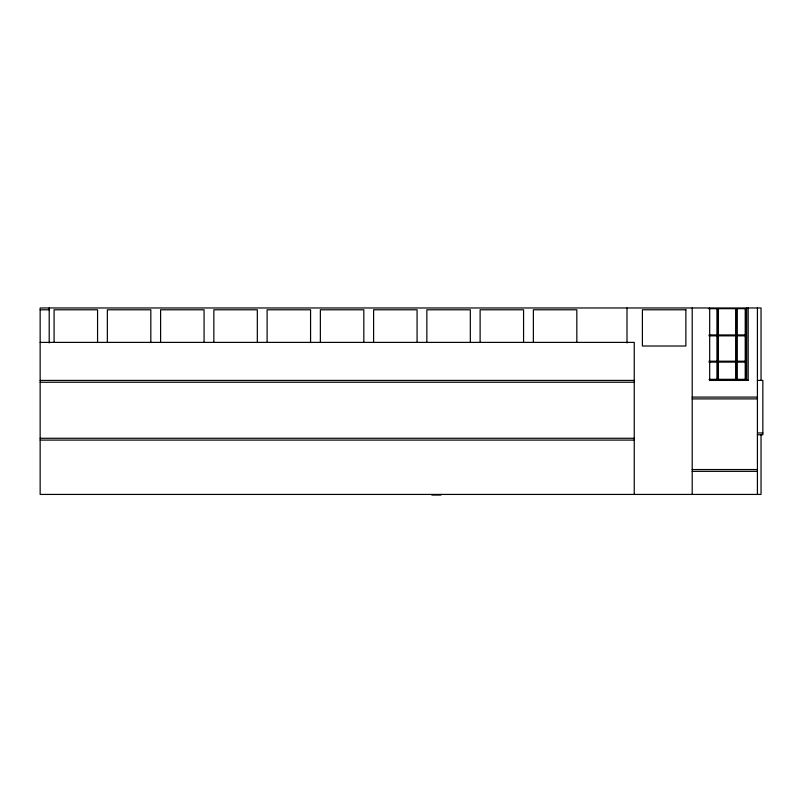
<?xml version="1.0" encoding="UTF-8"?>
<svg xmlns="http://www.w3.org/2000/svg" width="803" height="803" viewBox="0 0 803 803"><rect width="100%" height="100%" fill="white"/><g stroke="black" fill="none" stroke-linecap="round" stroke-linejoin="round"><path stroke-width="1.2" d="M709.681 307.971L709.681 380.421L748.185 380.421L748.185 307.971M716.969 334.941L716.969 308.673M717.571 308.673L717.571 334.941L709.019 334.941M718.424 334.941L718.424 308.673M735.819 334.941L735.819 308.673M736.411 308.673L736.411 334.941L717.822 334.941M737.274 334.941L737.274 308.673M709.019 379.317L745.816 379.317L745.816 308.673L708.417 308.673M40.15 309.787L49.204 309.787M736.672 334.941L745.816 334.941M709.019 335.845L717.571 335.845L717.571 361.199L709.019 361.199M717.822 335.845L736.411 335.845L736.411 361.199L717.822 361.199M736.672 335.845L745.816 335.845M40.15 342.389L634.25 342.389L634.25 494.427M736.672 361.199L745.816 361.199M709.019 362.113L717.571 362.113L717.571 379.317M717.822 362.113L736.411 362.113L736.411 379.317M736.672 362.113L745.816 362.113M709.41 380.22L748.185 380.421M40.15 380.421L634.25 380.421M757.42 380.421L762.85 380.421L762.85 434.764L757.42 434.764M40.15 382.238L634.25 382.238M692.206 397.094L757.42 397.094M692.206 398.9L757.42 398.9M757.42 432.958L762.85 432.958M40.15 438.277L634.25 438.277M40.15 440.094L634.25 440.094M692.206 469.544L757.42 469.544M692.206 471.351L757.42 471.351M761.043 380.421L761.043 307.971L40.15 307.971L40.15 494.427L761.043 494.427L761.043 434.543M757.42 307.971L757.42 494.427M746.67 307.971L746.67 380.22M745.214 308.673L745.214 379.317M737.274 335.845L737.274 361.199M737.274 362.113L737.274 379.317M735.819 335.845L735.819 361.199M735.819 362.113L735.819 379.317M718.424 335.845L718.424 361.199M718.424 362.113L718.424 379.317M716.969 335.845L716.969 361.199M716.969 362.113L716.969 379.317M692.206 307.971L692.206 494.427M627.002 307.971L627.002 342.971M576.835 342.269L576.835 309.787L533.363 309.787L533.363 342.269M523.576 342.269L523.576 309.787L480.114 309.787L480.114 342.269M470.327 342.269L470.327 309.787L426.855 309.787L426.855 342.269M440.897 494.427L440.897 495.029L431.843 495.029L431.843 494.427M417.078 342.269L417.078 309.787L373.606 309.787L373.606 342.269M363.829 342.269L363.829 309.787L320.357 309.787L320.357 342.269M310.57 342.269L310.57 309.787L267.108 309.787L267.108 342.269M257.321 342.269L257.321 309.787L213.849 309.787L213.849 342.269M204.072 342.269L204.072 309.787L160.6 309.787L160.6 342.269M150.823 342.269L150.823 309.787L107.351 309.787L107.351 342.269M97.564 342.269L97.564 309.787L54.092 309.787L54.092 342.269M49.204 307.971L49.204 342.951M685.872 309.787L642.4 309.787L642.4 346.013L685.872 346.013L685.872 309.787"/></g></svg>
